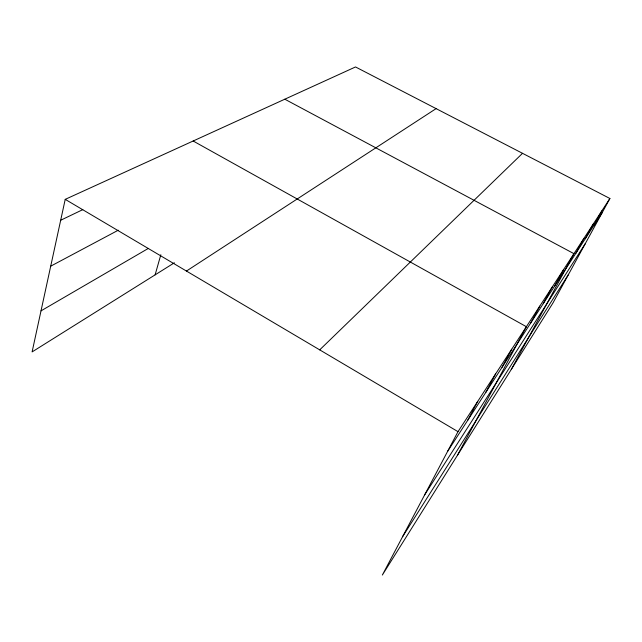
<?xml version="1.0" encoding="UTF-8"?>
<svg xmlns="http://www.w3.org/2000/svg" width="642" height="642" viewBox="0 0 642 642"><rect width="100%" height="100%" fill="white"/><g stroke="black" fill="none" stroke-linecap="round" stroke-linejoin="round"><path stroke-width="0.96" d="M609.9 198.498L458.003 431.657L382.351 575.047L552.914 303.056L609.9 198.498L355.516 66.953L65.219 199.357L32.1 351.912L174.375 262.795M155.123 274.856L160.837 254.73M467.577 420.534L477.752 401.338M485.657 392.615L495.56 374.013M502.052 367.28L511.69 349.248M457.401 455.363L526.376 326.706L193.162 141.007M530.677 323.07L539.802 306.098M543.236 303.666L552.128 287.183M554.824 285.778L563.475 269.76M511.281 369.439L573.956 253.67L284.807 99.205M575.754 253.446L583.963 238.318M585.239 238.792L593.232 224.082M594.067 225.157L601.859 210.841M402.566 536.728L568.603 274.278M424.691 494.789L585.384 243.487M447.554 451.454L602.3 212.438M319.708 349.866L522.524 153.318M186.445 271.052L436.103 108.626M41.008 310.864L148.39 248.382M50.71 266.173L118.256 230.213M60.677 220.254L82.802 209.629M65.219 199.357L458.003 431.657"/></g></svg>
